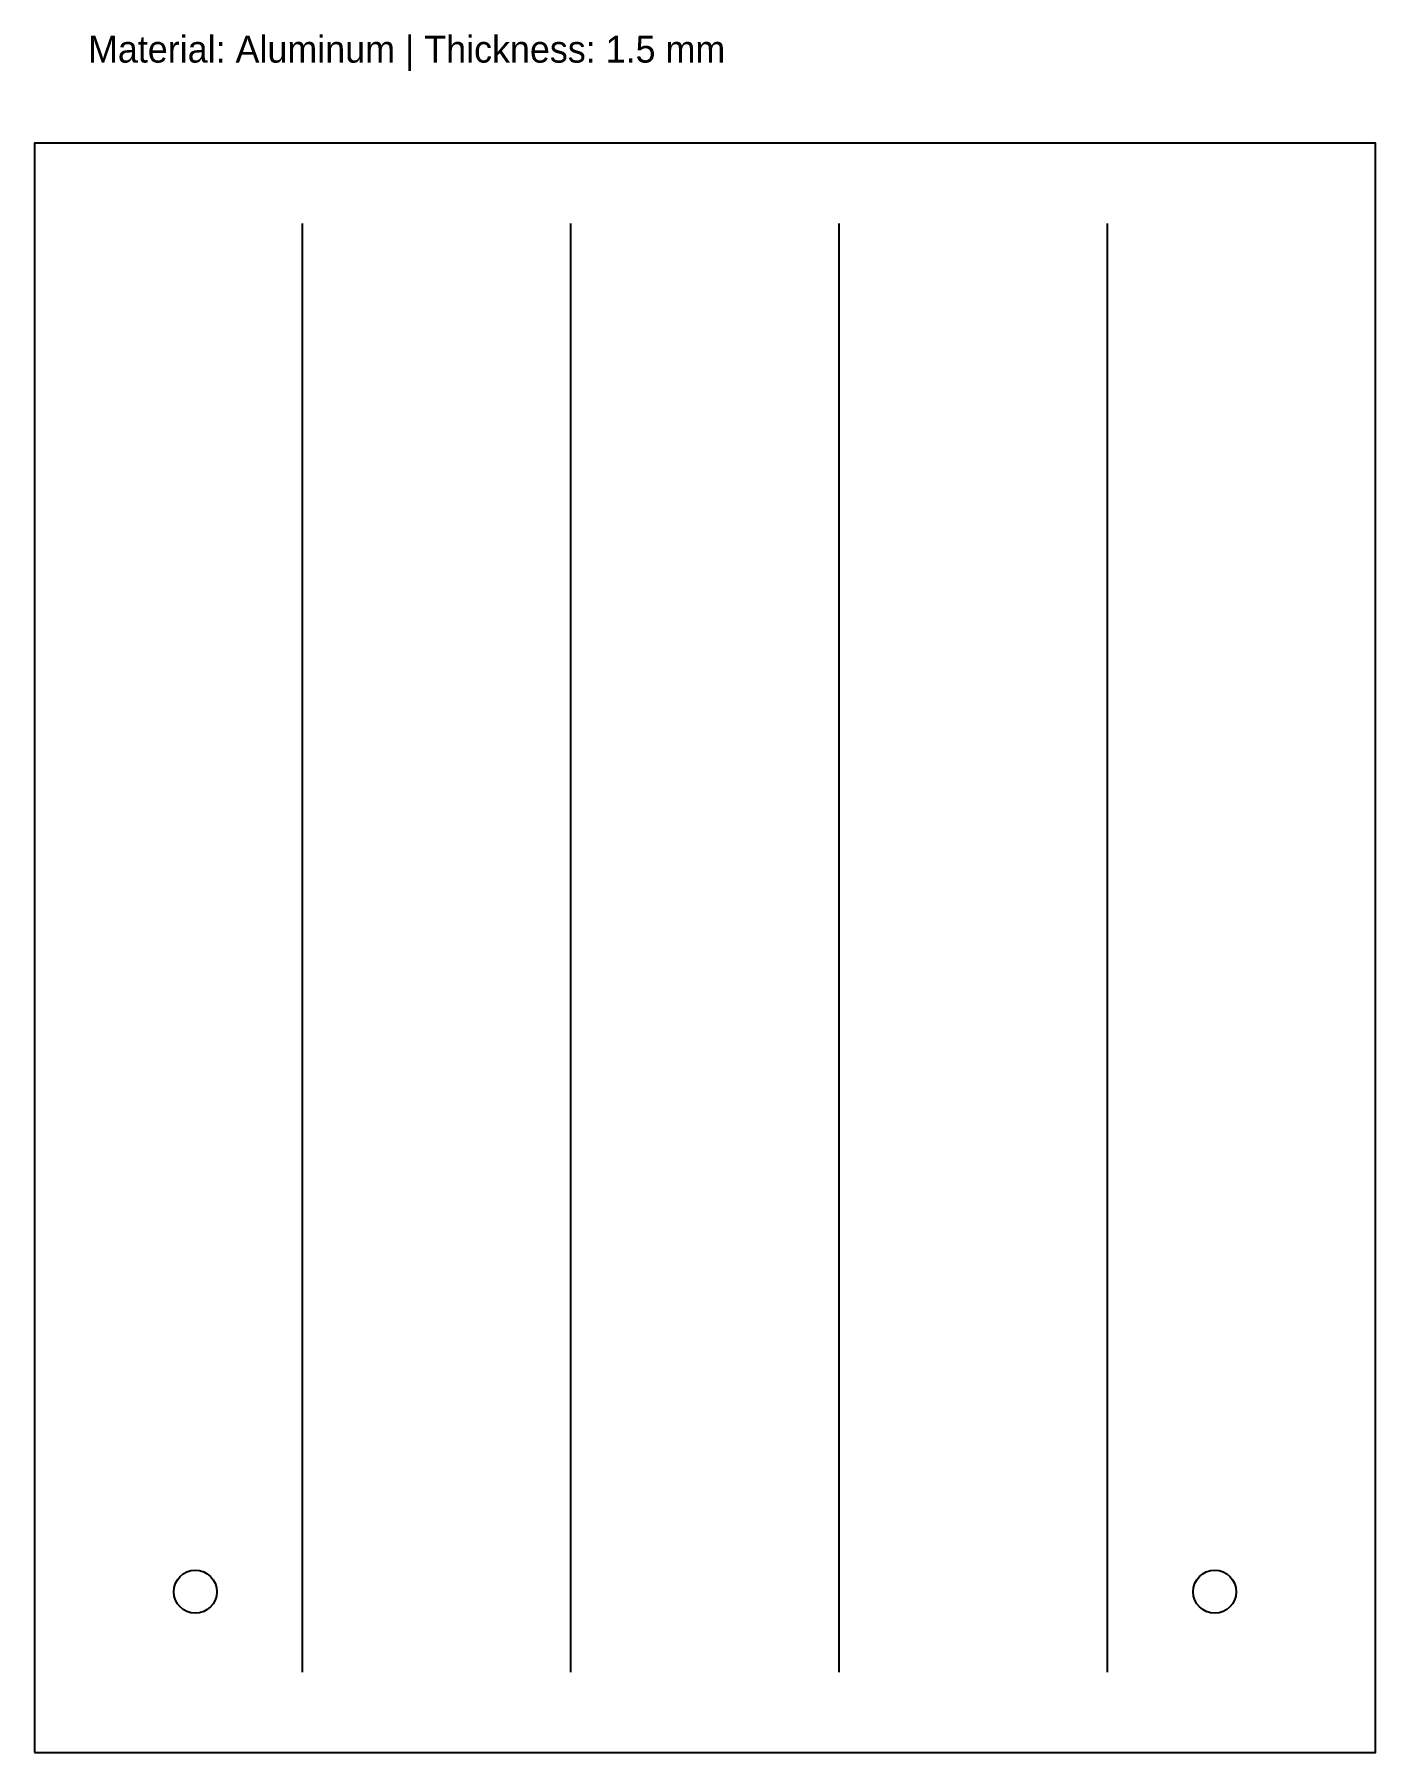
# Model space of a CAD drawing. Header units: metres. Extents: x 0 to 250, y 0 to 320.
import ezdxf

# ---------------------------------------------------------------- set-up
doc = ezdxf.new("R2010")
doc.units = ezdxf.units.M

msp = doc.modelspace()

# ---------------------------------------------------------------- linework, layer by layer
msp.add_lwpolyline([(0, 0), (250, 0), (250, 300), (0, 300)], close=True)
for centre in [(30, 30), (220, 30)]:
    msp.add_circle(centre, 4)
at = {"layer": 'CONTINUOUS'}
for p, q in [((50, 15), (50, 285)), ((100, 15), (100, 285)), ((150, 15), (150, 285)), ((200, 15), (200, 285))]:
    msp.add_line(p, q, dxfattribs=at)

# ---------------------------------------------------------------- texts
at = {"layer": 'NOTES'}
msp.add_text('Material: Aluminum | Thickness: 1.5 mm', height=5, dxfattribs=at).set_placement((10, 315))

doc.saveas('drawing.dxf')
